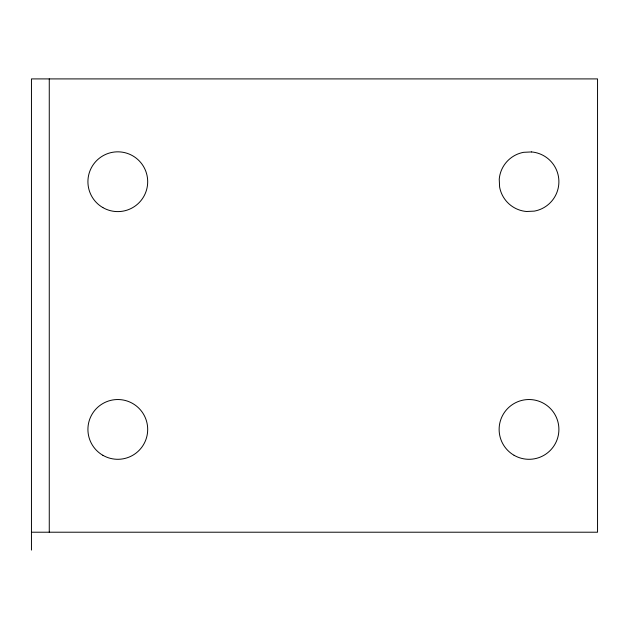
<?xml version="1.0" encoding="UTF-8"?>
<svg xmlns="http://www.w3.org/2000/svg" width="629" height="629" viewBox="0 0 629 629"><rect width="100%" height="100%" fill="white"/><g stroke="black" fill="none" stroke-linecap="round" stroke-linejoin="round"><path stroke-width="0.94" d="M31.45 532.213L597.55 532.213L597.55 78.908L31.45 78.908L31.45 550.092M49.266 78.908L49.266 532.213M531.529 151.943L523.737 152.304A29.878 29.878 0 0 0 499.237 179.202L499.607 186.994A29.878 29.878 0 0 0 526.497 211.493L534.288 211.124A29.878 29.878 0 0 0 531.529 151.943M102.865 207.594A29.878 29.878 0 0 0 147.689 181.718A29.878 29.878 0 0 0 102.865 155.835A29.878 29.878 0 0 0 102.865 207.594M514.074 455.294A29.878 29.878 0 0 0 558.898 429.41A29.878 29.878 0 0 0 514.074 403.535A29.878 29.878 0 0 0 514.074 455.294M102.865 455.294A29.878 29.878 0 0 0 147.689 429.41A29.878 29.878 0 0 0 102.865 403.535A29.878 29.878 0 0 0 102.865 455.294"/></g></svg>
